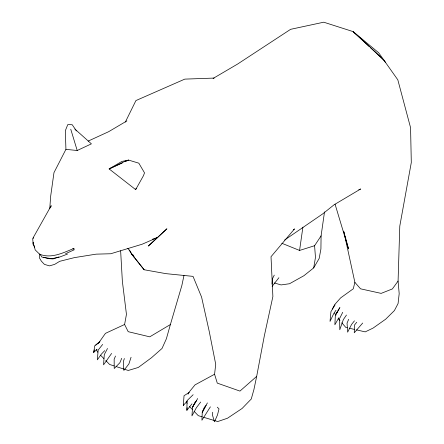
<?xml version="1.0" encoding="UTF-8"?>
<svg xmlns="http://www.w3.org/2000/svg" width="444" height="444" viewBox="0 0 444 444"><rect width="100%" height="100%" fill="white"/><g stroke="black" fill="none" stroke-linecap="round" stroke-linejoin="round"><path stroke-width="0.67" d="M324.509 211.921L321.084 235.886L320.918 248.979L319.186 258.402L313.697 267.887L303.896 275.718L289.527 283.733L281.08 284.926L274.425 282.978M191.969 403.851L186.88 410.306L187.063 400.632L193.146 394.71M33.267 242.441L33.217 244.355L34.704 247.308M356.526 329.886L365.218 331.879L373.088 328.077L385.664 319.203L394.4 310.578L398.079 303.541L399.184 293.656L398.079 281.074L399.783 226.135L411.299 162.504L410.567 127.678L397.818 79.837L378.677 52.764L353.141 31.613L323.748 22.2L290.62 29.321L237.618 64.041L213.109 78.438M335.337 315.823L334.859 324.775L338.839 317.754M49.761 208.691L50.677 196.131L53.974 172.638L65.928 149.356L65.329 130.708L67.771 124.609L72.222 124.731L76.429 130.941M187.279 401.049L183.311 405.439L184.038 395.715L189.266 392.391M271.961 284.16L272.461 278.771L274.275 275.114M186.88 410.306L187.14 407.675M293.49 229.848L294.494 228.915L271.018 256.721L272.882 296.525L264.324 335.875L256.676 376.368L239.949 391.092L217.283 383.122L214.569 374.248L215.723 364.319L209.235 331.44L201.587 297.108L193.029 276.373L165.945 273.648L144.128 269.747L131.324 253.663L129.476 249.939M212.72 412.237L212.387 414.835L214.48 421.8L217.482 414.99L219.009 408.902L217.288 407.181M281.801 243.251L299.572 250.438L302.891 227.167M97.136 349.228L93.656 352.486L94.772 345.748L99.917 341.486M313.697 267.887L315.468 257.392L314.585 245.715L321.084 235.886M183.994 275.391L181.862 285.481L170.385 324.542L149.756 336.829L128.199 331.69L124.598 324.492L126.446 314.335L122.361 281.28L120.635 250.805M33.172 238.484L33.4 237.34L51.199 205.677L50.605 207.553M256.676 376.368L253.929 389.532L251.254 399.017L242.113 408.458L227.467 418.242L217.715 421.545L203.463 417.238M183.311 405.439L183.594 404.157M343.75 231.191L354.878 282.367L353.274 288.794L340.609 297.913L334.848 304.434L332.323 309.024M170.385 324.542L166.372 338.811L162.027 348.457L151.437 357.775L138.3 367.46L128.261 370.468L116.056 366.55M93.656 352.486L94.417 349.817M131.063 357.259L128.888 363.952L123.859 370.418L123.321 361.616L124.381 358.552M135.67 189.621L143.406 175.785L144.528 172.866L138.828 163.181L128.616 160.095L121.856 161.427L109.135 168.931L135.67 189.621L136.158 188.334M121.734 358.308L119.863 362.754L114.219 368.52L114.152 359.213L115.512 356.044M204.612 406.765L202.253 412.293L201.915 420.218L210.384 406.837M348.679 319.308L347.053 323.093L347.641 332.162L351.576 324.425L354.445 320.846M33.4 237.34L32.701 238.822L33.217 244.355L33.156 242.369M125.336 122.078L135.931 100.566L184.798 79.121L214.202 78.077M342.718 312.315L339.638 318.481L339.782 329.764L343.34 319.608L346.464 315.035M195.327 401.776L192.596 407.054L191.952 415.878L196.348 407.775L200.688 402.048M107.487 348.485L104.296 354.628L103.557 364.84L111.611 353.441M335.653 315.212L337.562 311.538M207.387 402.924L202.253 412.293L206.121 405.222M336.985 312.815L339.627 308.003M188.006 394.167L189.338 391.83L195.044 384.865L214.569 374.248M335.575 314.624L339.949 307.359M193.295 405.91L192.596 407.054L197.697 398.534M193.989 404.767L196.431 400.771M335.07 304.856L330.947 311.61L330.025 321.417L333.721 313.658L335.975 310.245M278.899 277.722L272.128 286.369M98.468 343.24L105.45 333.355L124.598 324.492M398.079 281.074L392.385 288.927L381.152 293.379L360.545 288.822L354.878 282.367M102.653 344.427L98.202 350.027L97.319 359.829L101.421 354.084L104.734 350.632M356.76 322.239L354.578 324.936L354.257 332.778L362.693 323.043M95.749 345.149L99.339 342.341M284.604 240.038L322.688 213.897L334.116 204.756L360.683 188.978L358.774 189.777M126.867 120.929L108.663 131.685L88.19 141.087M65.551 253.729L74.348 249.722L72.833 248.607M65.928 149.356L77.201 150.499L91.409 143.85L74.886 129.076M122.333 162.948L109.135 168.931L125.741 160.967L128.616 160.095L125.474 161.522M74.187 248.329C63.453 252.664 51.282 259.002 39.627 254.212L35.209 249.922L33.905 245.088M67.527 254.068L59.235 257.204L51.654 258.68L41.958 257.115L40.065 254.445M152.497 239.227L157.609 237.484L166.905 228.788L148.313 246.054L157.609 237.484L142.18 244.206L110.767 253.746L96.143 254.151L74.47 257.609L59.69 261.316L54.679 264.363L49.5 265.867L44.422 264.38L41.386 261.183L39.549 258.136L39.483 253.99M58.924 256.937L53.075 258.924L47.908 258.597L43.667 257.243M299.572 250.438L314.585 245.715M347.169 327.739L345.832 327.433L341.78 322.788M349.173 328.199L354.523 329.426M202.17 416.844L198.285 415.667L194.106 411.305M114.125 365.928L109.629 364.485L105.811 360.567M369.303 46.614L353.141 31.613L375.441 52.048L384.46 60.684L385.431 62.499M370.313 47.552L384.46 60.684M100.555 355.189L103.902 358.613M189.466 406.454L192.252 409.362M338.184 318.659L339.982 320.723M131.324 253.663L144.128 269.747M127.85 248.307L133.983 256.965L132.778 254.495M334.576 313.07L335.864 315.379M186.236 401.654L187.152 403.324M96.231 349.411L97.691 352.247M335.059 204.179L348.523 248.94L345.027 235.77M70.757 129.221L77.201 150.499M344.156 232.478L344.683 234.454"/></g></svg>
